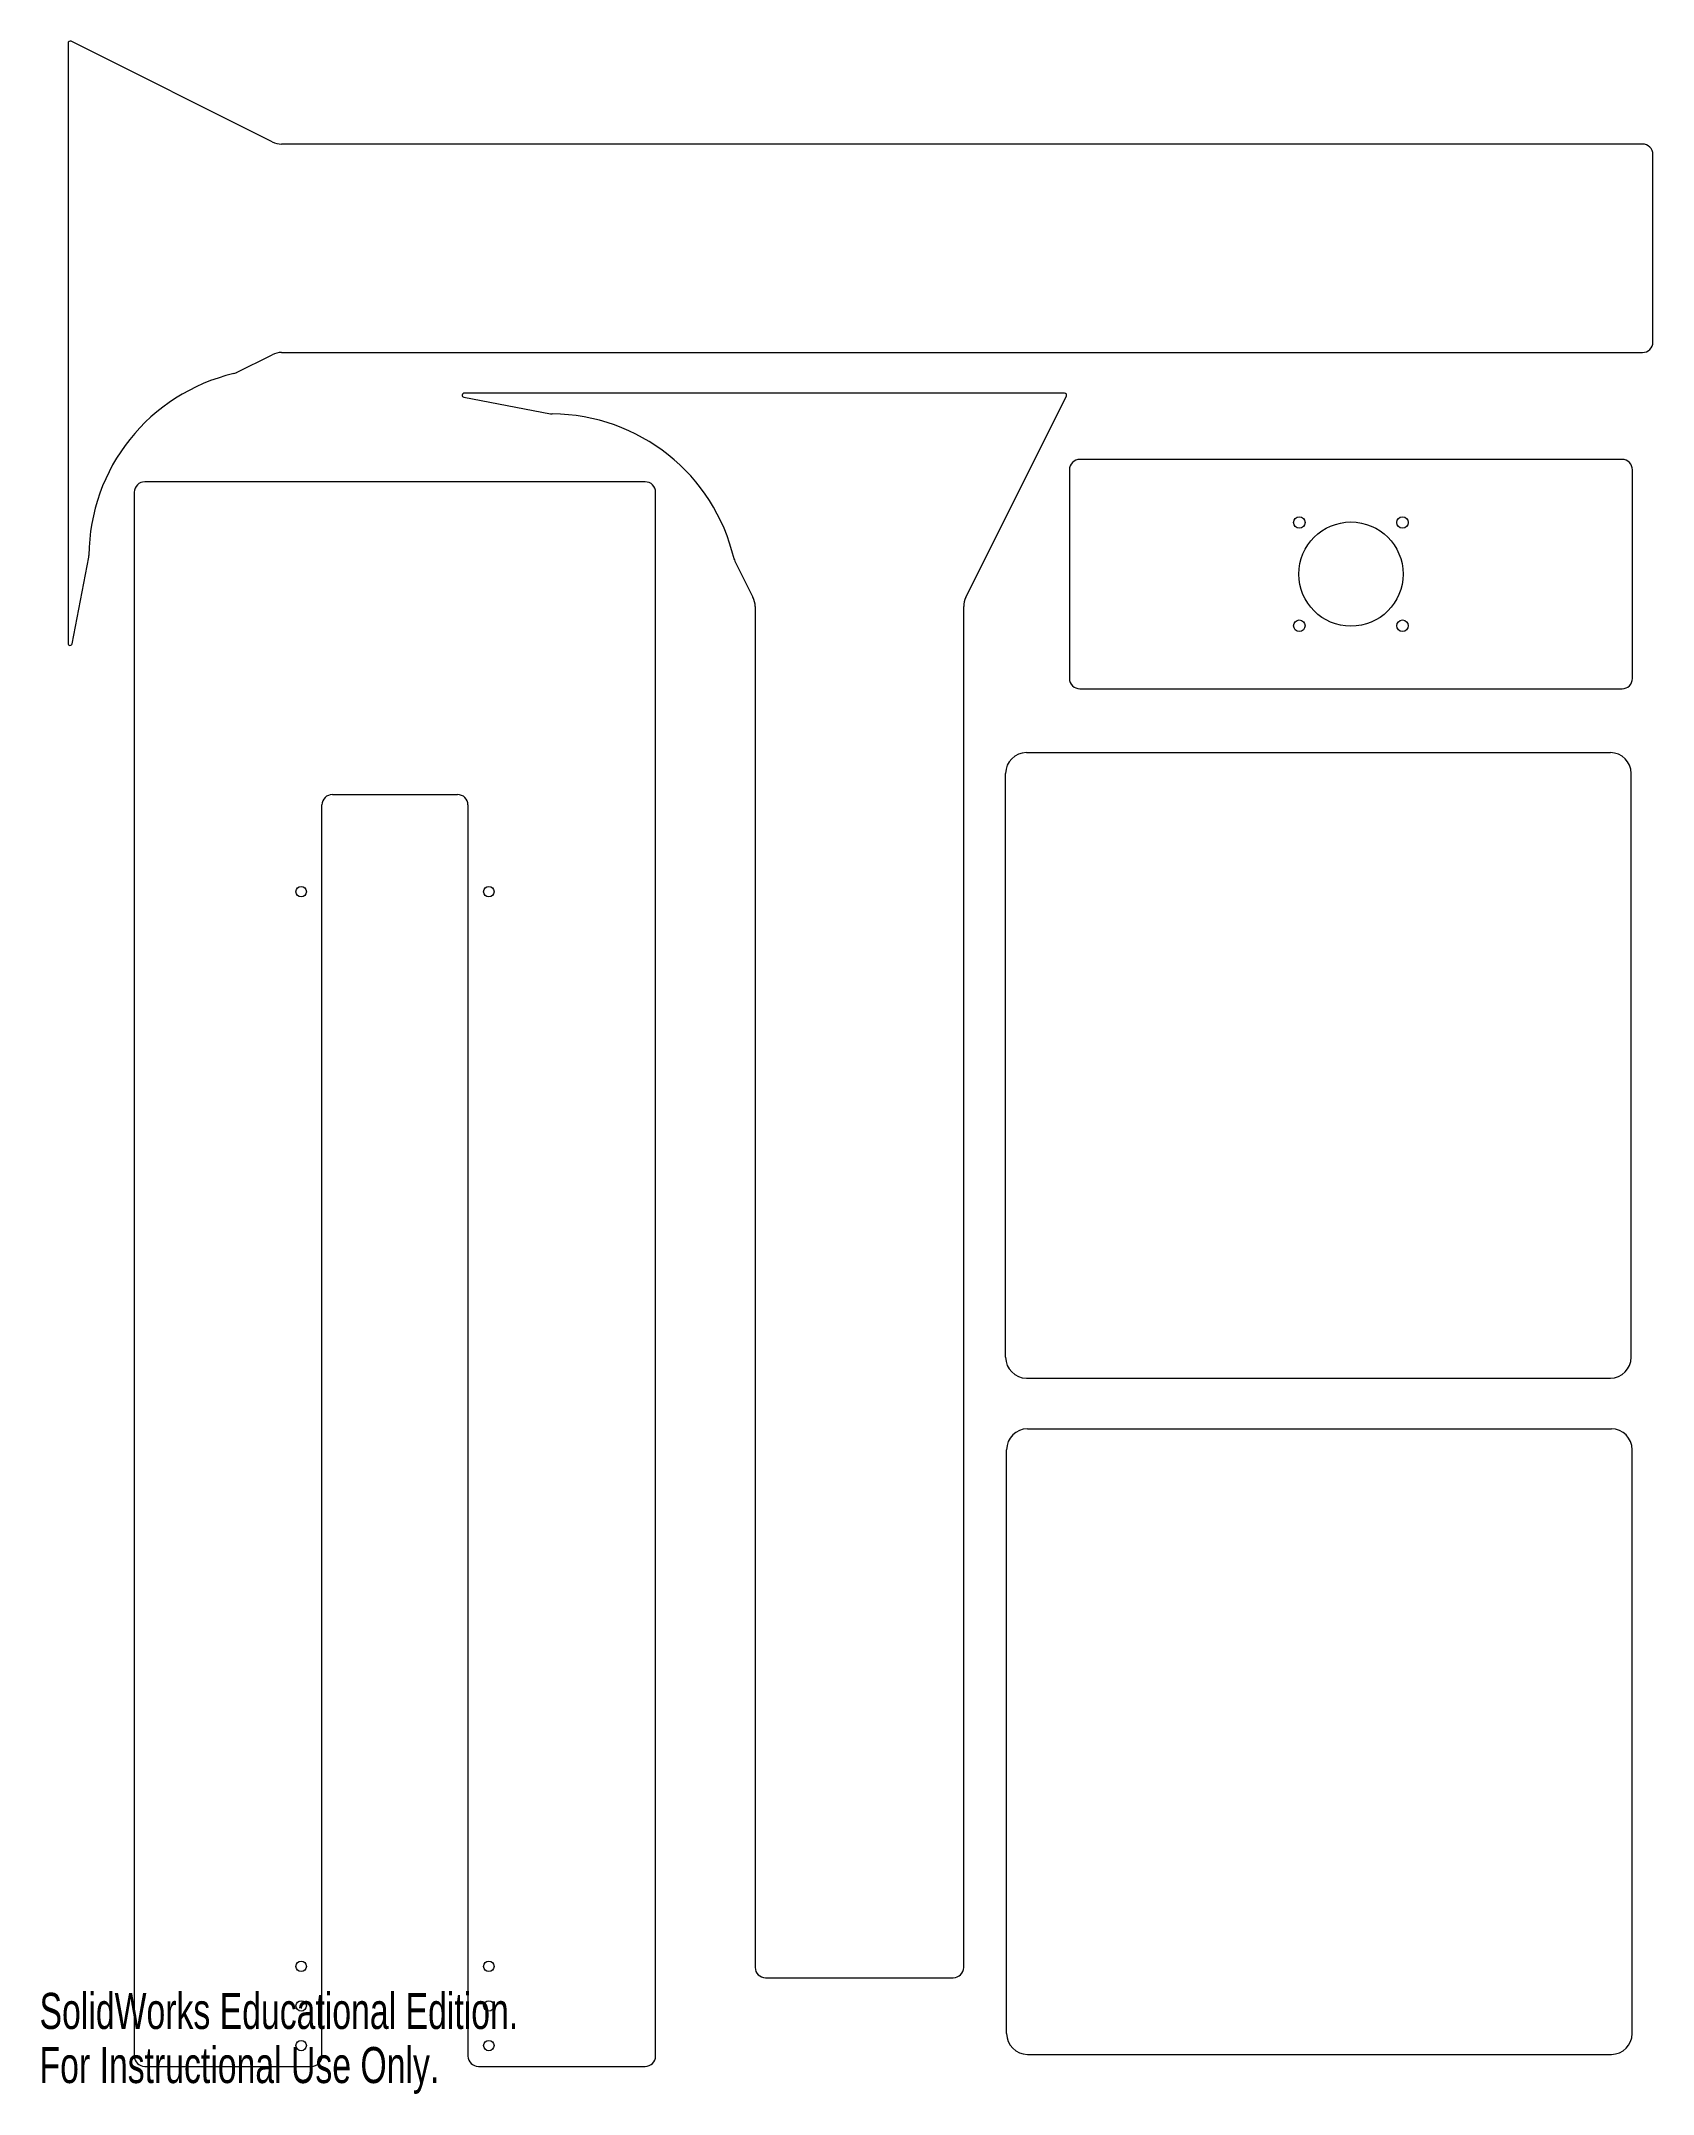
# Model space of a CAD drawing. Header units: millimetres. Extents: x 1 to 774, y 0 to 984.
import ezdxf

# ---------------------------------------------------------------- set-up
doc = ezdxf.new("R2010")
doc.units = ezdxf.units.MM
doc.styles.add('SLDTEXTSTYLE0', font='TXT', dxfattribs={"width": 0.7})

msp = doc.modelspace()

# ---------------------------------------------------------------- linework, layer by layer
at = {"color": 7, "linetype": 'Continuous', "lineweight": 15}
for p, q in [((13.68, 983.36), (13.68, 695.52)), ((111.57, 936.04), (15.13, 984.26)), ((768.68, 934.98), (116.04, 934.98)), ((773.68, 839.98), (773.68, 929.98)), ((94.21, 825.24), (111.57, 833.92)), ((116.04, 834.98), (768.68, 834.98)), ((203.51, 813.52), (244.95, 805.59)), ((491.54, 815.5), (203.7, 815.5)), ((444.21, 717.61), (492.43, 814.05)), ((493.86, 778.7), (493.86, 678.7)), ((758.86, 783.7), (498.86, 783.7)), ((763.86, 678.7), (763.86, 778.7)), ((45.45, 767.98), (45.45, 17.98)), ((290.45, 772.98), (50.45, 772.98)), ((295.45, 17.98), (295.45, 767.98)), ((15.67, 695.34), (23.6, 736.77)), ((333.42, 734.97), (342.1, 717.61)), ((343.16, 713.14), (343.16, 60.5)), ((443.16, 60.5), (443.16, 713.14)), ((498.86, 673.7), (758.86, 673.7)), ((473.27, 643.11), (753.27, 643.11)), ((463.27, 353.11), (463.27, 633.11)), ((763.27, 353.11), (763.27, 633.11)), ((140.45, 622.98), (200.45, 622.98)), ((135.45, 17.98), (135.45, 617.98)), ((205.45, 617.98), (205.45, 17.98)), ((473.27, 343.11), (753.27, 343.11)), ((473.75, 318.75), (753.75, 318.75)), ((463.75, 28.75), (463.75, 308.75)), ((763.75, 28.75), (763.75, 308.75)), ((348.16, 55.5), (438.16, 55.5)), ((50.45, 12.98), (130.45, 12.98)), ((210.45, 12.98), (290.45, 12.98)), ((473.75, 18.75), (753.75, 18.75))]:
    msp.add_line(p, q, dxfattribs=at)
for centre, radius in [((604.11, 753.45), 2.75), ((628.86, 728.7), 25), ((653.61, 753.45), 2.75), ((604.11, 703.95), 2.75), ((653.61, 703.95), 2.75), ((125.45, 576.4), 2.5), ((215.45, 576.4), 2.5), ((125.45, 60.98), 2.5), ((215.45, 60.98), 2.5), ((125.45, 41.98), 2.5), ((215.45, 41.98), 2.5), ((125.45, 22.98), 2.5), ((215.45, 22.98), 2.5)]:
    msp.add_circle(centre, radius, dxfattribs=at)
for centre, radius, start, end in [((14.68, 983.36), 1, 63.43495, 180), ((116.04, 944.98), 10, 243.43495, 270), ((768.68, 929.98), 5, 0, 90), ((768.68, 839.98), 5, 270, 0), ((116.04, 824.98), 10, 90, 116.56505), ((113.68, 737.23), 90, 103.20736, 179.7102), ((91.98, 829.72), 5, 283.20736, 296.56505), ((203.7, 814.5), 1, 90, 259.16539), ((491.54, 814.5), 1, 333.43495, 90), ((245.89, 810.5), 5, 259.16539, 269.7102), ((245.41, 715.5), 90, 13.20736, 89.7102), ((498.86, 778.7), 5, 90, 180), ((758.86, 778.7), 5, 0, 90), ((50.45, 767.98), 5, 90, 180), ((290.45, 767.98), 5, 0, 90), ((18.69, 737.71), 5, 349.16539, 359.7102), ((337.89, 737.21), 5, 193.20736, 206.56505), ((333.16, 713.14), 10, 0, 26.56505), ((453.16, 713.14), 10, 153.43495, 180), ((14.68, 695.52), 1, 180, 349.16539), ((498.86, 678.7), 5, 180, 270), ((758.86, 678.7), 5, 270, 0), ((473.27, 633.11), 10, 90, 180), ((753.27, 633.11), 10, 0, 90), ((140.45, 617.98), 5, 90, 180), ((200.45, 617.98), 5, 0, 90), ((473.27, 353.11), 10, 180, 270), ((753.27, 353.11), 10, 270, 0), ((473.75, 308.75), 10, 90, 180), ((753.75, 308.75), 10, 0, 90), ((348.16, 60.5), 5, 180, 270), ((438.16, 60.5), 5, 270, 0), ((473.75, 28.75), 10, 180, 270), ((753.75, 28.75), 10, 270, 0), ((50.45, 17.98), 5, 180, 270), ((130.45, 17.98), 5, 270, 0), ((210.45, 17.98), 5, 180, 270), ((290.45, 17.98), 5, 270, 0)]:
    msp.add_arc(centre, radius, start, end, dxfattribs=at)

# ---------------------------------------------------------------- texts
at = {"color": 7, "linetype": 'Continuous', "char_height": 17.3, "attachment_point": 1, "style": 'SLDTEXTSTYLE0'}
for s, insert in [('SolidWorks Educational Edition.', (0, 48.25)), ('For Instructional Use Only.', (0, 22.3))]:
    msp.add_mtext(s, dxfattribs=dict(at, insert=insert))

doc.saveas('drawing.dxf')
